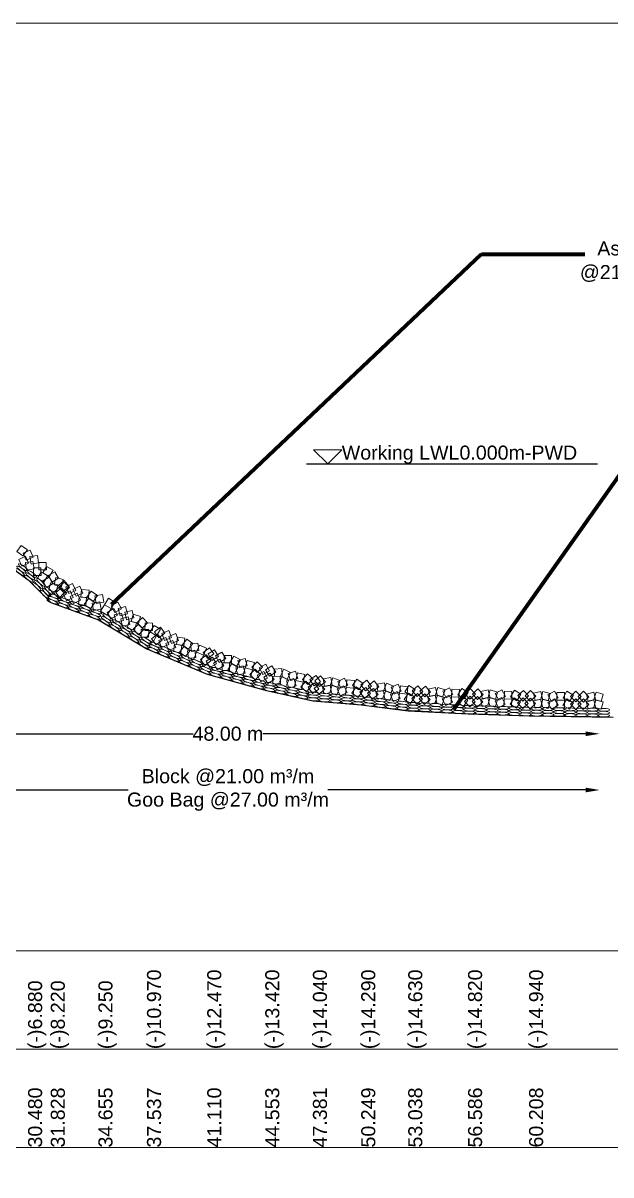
# Model space of a CAD drawing. Header units: inches. Extents: x 91231 to 269365, y -29123 to 27954.
# Drawn here: x 210581 to 212674, y -20583 to -16485 of the extents above; entities that cross this region are included whole.
import ezdxf

# ---------------------------------------------------------------- set-up
doc = ezdxf.new("R2010")
doc.units = ezdxf.units.IN
doc.header["$LTSCALE"] = 7
doc.header["$MEASUREMENT"] = 0
doc.header["$PDMODE"] = 3
for name, color, linetype, lineweight in [('Cross section Data Border', 7, 'Continuous', 9), ('Cross Section Labels', 7, 'Continuous', 9), ('Existing_Bed_Level for Xsection', 7, 'Continuous', 25), ('Long Section Labels', 7, 'Continuous', 9)]:
    doc.layers.add(name, color=color, linetype=linetype, lineweight=lineweight)
doc.styles.get("Standard").update_dxf_attribs({"font": 'arial.ttf'})
doc.dimstyles.new('Appron Lebeling Style', dxfattribs={"dimtxt": 50, "dimasz": 50, "dimexe": 0.18, "dimexo": 0.0625, "dimgap": 0.09, "dimtad": 0, "dimtih": 1, "dimtoh": 1, "dimdec": 4, "dimzin": 0, "dimdsep": 46, "dimtxsty": 'Standard', "dimcen": 0.09, "dimse1": 1, "dimse2": 1, "dimadec": 0, "dimazin": 0, "dimtfac": 1, "dimtdec": 4, "dimtofl": 0, "dimtmove": 0, "dimatfit": 3, "dimfxl": 1, "dimtolj": 1, "dimtzin": 0, "dimarcsym": 0})
doc.dimstyles.get("Standard").update_dxf_attribs({"dimtxt": 0.18, "dimasz": 0.18, "dimexe": 0.18, "dimexo": 0.0625, "dimgap": 0.09, "dimtad": 0, "dimtih": 1, "dimtoh": 1, "dimdec": 4, "dimzin": 0, "dimdsep": 46, "dimtxsty": 'Standard', "dimcen": 0.09, "dimadec": 0, "dimazin": 0, "dimtfac": 1, "dimtdec": 4, "dimtofl": 0, "dimtmove": 0, "dimatfit": 3, "dimfxl": 1, "dimtolj": 1, "dimtzin": 0, "dimarcsym": 0})

# ---------------------------------------------------------------- blocks, each defined once
blk = doc.blocks.new('*D7')
at = {"layer": 'Cross Section Labels', "color": 0, "lineweight": -2, "transparency": 16777216}
for p, q in [((210037.5, -19013.3), (211187, -19013.3)), ((212583.6, -19013.3), (211434.1, -19013.3))]:
    blk.add_line(p, q, dxfattribs=at)
at = {"layer": 'Cross Section Labels', "color": 0, "transparency": 16777216}
for points in [[(210037.5, -19005), (210037.5, -19021.7), (209987.5, -19013.3)], [(212583.6, -19005), (212583.6, -19021.7), (212633.6, -19013.3)]]:
    blk.add_solid(points, dxfattribs=at)
at = {"layer": 'Defpoints', "color": 0, "transparency": 16777216}
for p in [(209987.5, -18053.3), (212633.6, -18953.3), (212633.6, -19013.3)]:
    blk.add_point(p, dxfattribs=at)
at = {"layer": 'Cross Section Labels', "color": 0, "transparency": 16777216, "insert": (211310.5, -19013.3), "char_height": 50, "attachment_point": 5}
blk.add_mtext('\\A1;48.00 m', dxfattribs=at)
blk = doc.blocks.new('*D8')
at = {"layer": 'Cross Section Labels', "color": 0, "lineweight": -2, "transparency": 16777216}
for p, q in [((210037.5, -19213.3), (210954.9, -19213.3)), ((212583.6, -19213.3), (211666.2, -19213.3))]:
    blk.add_line(p, q, dxfattribs=at)
at = {"layer": 'Cross Section Labels', "color": 0, "transparency": 16777216}
for points in [[(210037.5, -19205), (210037.5, -19221.7), (209987.5, -19213.3)], [(212583.6, -19205), (212583.6, -19221.7), (212633.6, -19213.3)]]:
    blk.add_solid(points, dxfattribs=at)
at = {"layer": 'Defpoints', "color": 0, "transparency": 16777216}
for p in [(209987.5, -18053.3), (212633.6, -18953.3), (212633.6, -19213.3)]:
    blk.add_point(p, dxfattribs=at)
at = {"layer": 'Cross Section Labels', "color": 0, "transparency": 16777216, "insert": (211310.5, -19213.3), "char_height": 50, "attachment_point": 5}
blk.add_mtext('\\A1;Block @21.00 m³/m ^JGoo Bag @27.00 m³/m ', dxfattribs=at)

msp = doc.modelspace()

# ---------------------------------------------------------------- linework, layer by layer
at = {"layer": 'Cross section Data Border'}
msp.add_lwpolyline([(208652.30409, -19785.14958), (214882.06082, -19785.14958), (214882.06082, -20485.14958), (208652.30409, -20485.14958)], close=True, dxfattribs=at)
msp.add_lwpolyline([(208652.30409, -20135.14958), (214882.06082, -20135.14958)], dxfattribs=at)
at = {"layer": 'Cross Section Labels'}
for points in [[(208552.30409, -16485.14958), (218552.30409, -16485.14958), (218552.30409, -23556.14958), (208552.30409, -23556.14958)], [(211665.50335, -18053.34958), (211715.50335, -18003.34958), (211615.50335, -18003.34958)]]:
    msp.add_lwpolyline(points, close=True, dxfattribs=at)
at = {"layer": 'Existing_Bed_Level for Xsection'}
for points in [[(209446.92308, -17873.34958), (209603.54644, -17957.70958), (209685.86006, -17985.96958), (209768.59882, -18015.96958), (209819.57115, -18029.16958), (209902.07754, -18038.16958), (209953.38478, -18045.96958), (209984.90721, -18051.96958), (210035.70119, -18078.96958), (210118.33211, -18111.96958), (210598.76988, -18466.14958), (210679.65946, -18546.54958), (210849.32662, -18608.34958), (211022.19873, -18711.54958), (211236.57638, -18801.54958), (211443.20013, -18858.54958), (211612.88566, -18895.74958), (211784.96249, -18910.74958), (211952.26315, -18931.14958), (212165.17285, -18942.54958), (212382.47818, -18949.74958), (212681.52125, -18953.94958)], [(211589.92582, -18053.34958), (212626.26885, -18053.34958)]]:
    msp.add_lwpolyline(points, dxfattribs=at)
at = {"layer": 'Long Section Labels'}
for points in [[(210596.29721, -18359.22274), (210574.56444, -18343.20129), (210558.54299, -18364.93405), (210580.27576, -18380.9555)], [(210600.91146, -18406.78745), (210590.08625, -18382.05256), (210565.35136, -18392.87777), (210576.17657, -18417.61266)], [(210616.93292, -18385.05469), (210606.1077, -18360.3198), (210581.37281, -18371.14501), (210592.19803, -18395.8799)], [(210632.22062, -18378.75843), (210605.52276, -18382.7863), (210609.55063, -18409.48417), (210636.2485, -18405.45629)], [(210616.19917, -18400.49119), (210589.5013, -18404.51907), (210593.52918, -18431.21694), (210620.22705, -18427.18906)], [(210644.86631, -18449.77793), (210644.77361, -18422.77809), (210617.77377, -18422.87079), (210617.86647, -18449.87063)], [(210668.89504, -18450.35721), (210645.46879, -18436.93295), (210632.04453, -18460.3592), (210655.47078, -18473.78346)], [(210663.90016, -18430.62818), (210663.80745, -18403.62834), (210636.80761, -18403.72104), (210636.90032, -18430.72089)], [(210687.92889, -18431.20746), (210664.50264, -18417.7832), (210651.07838, -18441.20945), (210674.50462, -18454.63371)], [(210707.10865, -18460.13135), (210693.54242, -18436.78702), (210670.1981, -18450.35325), (210683.76433, -18473.69758)], [(210688.07481, -18479.28109), (210674.50858, -18455.93677), (210651.16426, -18469.503), (210664.73049, -18492.84732)], [(210705.28003, -18483.83969), (210679.18308, -18476.91514), (210672.25853, -18503.01209), (210698.35548, -18509.93664)], [(210724.31387, -18464.68994), (210698.21692, -18457.7654), (210691.29238, -18483.86234), (210717.38932, -18490.78689)], [(210744.63456, -18489.27593), (210727.27188, -18468.59895), (210706.5949, -18485.96163), (210723.95758, -18506.63861)], [(210746.04467, -18493.25204), (210726.89492, -18474.21819), (210707.86108, -18493.36794), (210727.01082, -18512.40178)], [(210757.52548, -18478.92309), (210733.04788, -18490.31816), (210744.44295, -18514.79575), (210768.92054, -18503.40069)], [(210727.01082, -18512.40178), (210707.86108, -18493.36794), (210688.82723, -18512.51769), (210707.97698, -18531.55153)], [(210735.39392, -18514.64541), (210718.03124, -18493.96843), (210697.35426, -18511.33111), (210714.71694, -18532.00809)], [(210748.28483, -18504.29257), (210723.80724, -18515.68764), (210735.2023, -18540.16523), (210759.6799, -18528.77017)], [(210785.05458, -18537.99653), (210773.64003, -18513.52801), (210749.17152, -18524.94257), (210760.58607, -18549.41108)], [(210794.29522, -18512.62705), (210782.88067, -18488.15854), (210758.41216, -18499.57309), (210769.82671, -18524.0416)], [(210816.34889, -18503.06927), (210789.45173, -18500.71499), (210787.09745, -18527.61215), (210813.99461, -18529.96643)], [(210845.89595, -18521.27438), (210823.78567, -18505.77806), (210808.28936, -18527.88833), (210830.39963, -18543.38465)], [(210863.4259, -18518.19204), (210836.83217, -18522.85822), (210841.49835, -18549.45196), (210868.09209, -18544.78577)], [(210807.10825, -18528.43875), (210780.21108, -18526.08447), (210777.85681, -18552.98163), (210804.75397, -18555.33591)], [(210836.6553, -18546.64386), (210814.54503, -18531.14754), (210799.04871, -18553.25781), (210821.15898, -18568.75413)], [(210854.18526, -18543.56152), (210827.59153, -18548.2277), (210832.25771, -18574.82144), (210858.85145, -18570.15525)], [(210894.25485, -18568.08749), (210871.07164, -18554.24774), (210857.23189, -18577.43095), (210880.4151, -18591.2707)], [(210908.09461, -18544.90428), (210884.9114, -18531.06453), (210871.07164, -18554.24774), (210894.25485, -18568.08749)], [(210931.13673, -18568.61467), (210917.96524, -18545.04537), (210894.39594, -18558.21686), (210907.56743, -18581.78616)], [(210945.74226, -18560.86641), (210919.56044, -18567.46281), (210926.15684, -18593.64463), (210952.33865, -18587.04823)], [(210917.29698, -18591.79788), (210904.12549, -18568.22858), (210880.55619, -18581.40007), (210893.72768, -18604.96937)], [(210931.9025, -18584.04962), (210905.72069, -18590.64602), (210912.31708, -18616.82784), (210938.4989, -18610.23144)], [(210961.6899, -18624.05814), (210955.07266, -18597.88158), (210928.8961, -18604.49883), (210935.51335, -18630.67538)], [(210975.52966, -18600.87493), (210968.91241, -18574.69837), (210942.73586, -18581.31562), (210949.3531, -18607.49217)], [(210998.98569, -18595.62801), (210973.00895, -18588.26531), (210965.64625, -18614.24204), (210991.62298, -18621.60474)], [(211024.58897, -18619.05719), (211005.78159, -18599.68498), (210986.40938, -18618.49237), (211005.21677, -18637.86457)], [(210985.14593, -18618.81122), (210959.1692, -18611.44852), (210951.80649, -18637.42525), (210977.78323, -18644.78795)], [(211010.74922, -18642.2404), (210991.94183, -18622.86819), (210972.56963, -18641.67558), (210991.37701, -18661.04778)], [(211028.54615, -18642.50437), (211001.54926, -18642.09423), (211001.13912, -18669.09111), (211028.13601, -18669.50125)], [(211042.3859, -18619.32116), (211015.38901, -18618.91102), (211014.97888, -18645.9079), (211041.97576, -18646.31804)], [(211070.37708, -18641.78255), (211047.19387, -18627.9428), (211033.35412, -18651.12601), (211056.53733, -18664.96576)], [(211086.25571, -18655.95936), (211069.90877, -18634.47035), (211048.41976, -18650.81729), (211064.7667, -18672.3063)], [(211056.53733, -18664.96576), (211033.35412, -18651.12601), (211019.51436, -18674.30922), (211042.69757, -18688.14897)], [(211075.80424, -18680.85447), (211059.4573, -18659.36546), (211037.96829, -18675.71241), (211054.31523, -18697.20141)], [(211089.1787, -18671.13434), (211064.18082, -18681.33759), (211074.38407, -18706.33547), (211099.38195, -18696.13221)], [(211099.63016, -18646.23922), (211074.63229, -18656.44248), (211084.83554, -18681.44035), (211109.83341, -18671.2371)], [(211124.28295, -18706.56966), (211114.0598, -18681.57992), (211089.07006, -18691.80308), (211099.29321, -18716.79282)], [(211134.73442, -18681.67454), (211124.51126, -18656.6848), (211099.52152, -18666.90796), (211109.74468, -18691.8977)], [(211157.22271, -18673.18974), (211130.4701, -18669.54309), (211126.82346, -18696.2957), (211153.57607, -18699.94234)], [(211185.85892, -18692.79642), (211164.52044, -18676.25347), (211147.97749, -18697.59195), (211169.31597, -18714.1349)], [(211146.77125, -18698.08485), (211120.01864, -18694.43821), (211116.372, -18721.19082), (211143.1246, -18724.83746)], [(211175.40745, -18717.69154), (211154.06897, -18701.14858), (211137.52602, -18722.48706), (211158.8645, -18739.03002)], [(211193.0655, -18715.45684), (211166.27793, -18718.83713), (211169.65821, -18745.62469), (211196.44578, -18742.24441)], [(211203.51696, -18690.56172), (211176.7294, -18693.94201), (211180.10968, -18720.72957), (211206.89725, -18717.34929)], [(211223.93026, -18733.77041), (211199.03515, -18723.31894), (211188.58368, -18748.21406), (211213.4788, -18758.66552)], [(211234.38173, -18708.87529), (211209.48661, -18698.42382), (211199.03515, -18723.31894), (211223.93026, -18733.77041)], [(211260.52153, -18729.11961), (211244.17459, -18707.6306), (211222.68558, -18723.97755), (211239.03252, -18745.46655)], [(211263.07778, -18715.29955), (211239.59093, -18728.61751), (211252.9089, -18752.10436), (211276.39574, -18738.7864)], [(211302.42757, -18745.95186), (211289.09091, -18722.47563), (211265.61468, -18735.81229), (211278.95134, -18759.28853)], [(211250.07007, -18754.01473), (211233.72312, -18732.52572), (211212.23411, -18748.87266), (211228.58106, -18770.36167)], [(211255.89766, -18741.32734), (211232.41081, -18754.6453), (211245.72877, -18778.13215), (211269.21562, -18764.81419)], [(211295.24745, -18771.97965), (211281.91079, -18748.50342), (211258.43456, -18761.84008), (211271.77122, -18785.31632)], [(211316.46523, -18760.68712), (211289.46592, -18760.49356), (211289.27236, -18787.49286), (211316.27167, -18787.68643)], [(211323.64535, -18734.65933), (211296.64605, -18734.46577), (211296.45248, -18761.46507), (211323.45179, -18761.65864)], [(211347.3748, -18776.46852), (211324.09499, -18762.79189), (211310.41836, -18786.07171), (211333.69818, -18799.74834)], [(211354.55493, -18750.44073), (211331.27511, -18736.7641), (211317.59849, -18760.04392), (211340.8783, -18773.72055)], [(211371.78188, -18745.96498), (211345.64703, -18752.74506), (211352.42711, -18778.87991), (211378.56196, -18772.09984)], [(211404.73624, -18760.17874), (211378.70845, -18752.99862), (211371.52833, -18779.0264), (211397.55612, -18786.20653)], [(211433.25152, -18776.91196), (211414.28934, -18757.69125), (211395.06863, -18776.65343), (211414.03081, -18795.87414)], [(211445.27231, -18765.56041), (211421.78546, -18778.87838), (211435.10342, -18802.36522), (211458.59027, -18789.04726)], [(211364.60176, -18771.99277), (211338.46691, -18778.77285), (211345.24699, -18804.9077), (211371.38184, -18798.12763)], [(211397.55612, -18786.20653), (211371.52833, -18779.0264), (211364.34821, -18805.05419), (211390.376, -18812.23432)], [(211426.0714, -18802.93975), (211407.10922, -18783.71904), (211387.88851, -18802.68122), (211406.85068, -18821.90193)], [(211438.09218, -18791.5882), (211414.60534, -18804.90617), (211427.9233, -18828.39301), (211451.41015, -18815.07505)], [(211475.45693, -18820.4661), (211460.88729, -18797.73451), (211438.15569, -18812.30415), (211452.72533, -18835.03575)], [(211481.2388, -18794.09244), (211466.66916, -18771.36085), (211443.93756, -18785.93049), (211458.50721, -18808.66209)], [(211501.82417, -18781.68446), (211474.85296, -18782.93102), (211476.09952, -18809.90222), (211503.07073, -18808.65567)], [(211533.53137, -18795.79503), (211509.55532, -18783.37935), (211497.13964, -18807.3554), (211521.11569, -18819.77108)], [(211550.49512, -18790.40696), (211524.75903, -18798.57113), (211532.9232, -18824.30722), (211558.65929, -18816.14305)], [(211584.16059, -18802.84307), (211557.78693, -18797.06119), (211552.00506, -18823.43485), (211578.37872, -18829.21673)], [(211613.52766, -18818.03179), (211593.56744, -18799.84966), (211575.38531, -18819.80987), (211595.34552, -18837.99201)], [(211624.92597, -18806.05534), (211602.18278, -18820.60688), (211616.73432, -18843.35007), (211639.47751, -18828.79853)], [(211657.5526, -18828.26596), (211640.18257, -18807.59516), (211619.51177, -18824.96519), (211636.8818, -18845.63599)], [(211496.0423, -18808.05812), (211469.07109, -18809.30468), (211470.31764, -18836.27588), (211497.28885, -18835.02933)], [(211527.74949, -18822.16869), (211503.77344, -18809.75301), (211491.35777, -18833.72906), (211515.33382, -18846.14474)], [(211544.71325, -18816.78062), (211518.97716, -18824.94479), (211527.14133, -18850.68088), (211552.87742, -18842.51671)], [(211578.37872, -18829.21673), (211552.00506, -18823.43485), (211546.22318, -18849.80851), (211572.59684, -18855.59039)], [(211607.74578, -18844.40545), (211587.78557, -18826.22332), (211569.60344, -18846.18353), (211589.56365, -18864.36567)], [(211619.1441, -18832.429), (211596.40091, -18846.98054), (211610.95244, -18869.72373), (211633.69563, -18855.17219)], [(211655.20789, -18855.16396), (211637.83786, -18834.49315), (211617.16706, -18851.86318), (211634.53709, -18872.53399)], [(211674.02805, -18840.21347), (211647.44067, -18844.9157), (211652.1429, -18871.50309), (211678.73028, -18866.80085)], [(211676.37276, -18813.31547), (211649.78538, -18818.01771), (211654.48761, -18844.60509), (211681.07499, -18839.90286)], [(211707.28567, -18850.13241), (211681.9129, -18840.9008), (211672.68128, -18866.27356), (211698.05405, -18875.50518)], [(211709.63038, -18823.23442), (211684.25761, -18814.0028), (211675.02599, -18839.37556), (211700.39876, -18848.60718)], [(211723.41636, -18842.60904), (211698.94282, -18854.01281), (211710.34659, -18878.48635), (211734.82013, -18867.08258)], [(211725.76107, -18815.71104), (211701.28753, -18827.11481), (211712.6913, -18851.58835), (211737.16484, -18840.18458)], [(211758.40083, -18850.61576), (211731.50283, -18848.27105), (211729.15812, -18875.16905), (211756.05612, -18877.51376)], [(211760.74553, -18823.71776), (211733.84754, -18821.37305), (211731.50283, -18848.27105), (211758.40083, -18850.61576)], [(211789.47627, -18861.90465), (211767.345, -18846.43832), (211751.87868, -18868.56958), (211774.00994, -18884.03591)], [(211791.82097, -18835.00665), (211769.68971, -18819.54032), (211754.22339, -18841.67158), (211776.35465, -18857.13791)], [(211804.6386, -18822.28889), (211783.36959, -18838.92106), (211800.00176, -18860.19008), (211821.27078, -18843.55791)], [(211848.0741, -18846.81088), (211831.425, -18825.55512), (211810.16924, -18842.20423), (211826.81834, -18863.45999)], [(211867.39713, -18832.51627), (211840.6638, -18836.30165), (211844.44919, -18863.03498), (211871.18251, -18859.2496)], [(211900.29407, -18843.57274), (211875.25369, -18833.47427), (211865.15522, -18858.51465), (211890.1956, -18868.61312)], [(211916.67388, -18836.60839), (211891.82275, -18847.16402), (211902.37838, -18872.01515), (211927.22951, -18861.45951)], [(211951.3624, -18845.81313), (211924.56091, -18842.54506), (211921.29284, -18869.34655), (211948.09433, -18872.61462)], [(211977.01499, -18856.31356), (211954.37874, -18841.59621), (211939.66139, -18864.23246), (211962.29764, -18878.94981)], [(211986.32795, -18842.65246), (211966.2354, -18860.68825), (211984.27119, -18880.78079), (212004.36374, -18862.74501)], [(212031.32593, -18864.17344), (212013.27415, -18844.09526), (211993.19597, -18862.14704), (212011.24775, -18882.22522)], [(212049.63544, -18848.60176), (212023.22023, -18854.19075), (212028.80922, -18880.60596), (212055.22443, -18875.01696)], [(211801.37053, -18849.09038), (211780.10152, -18865.72255), (211796.73369, -18886.99156), (211818.0027, -18870.35939)], [(211844.80603, -18873.61237), (211828.15693, -18852.35661), (211806.90117, -18869.00571), (211823.55027, -18890.26147)], [(211864.12906, -18859.31776), (211837.39573, -18863.10314), (211841.18112, -18889.83647), (211867.91444, -18886.05108)], [(211897.026, -18870.37423), (211871.98562, -18860.27575), (211861.88715, -18885.31614), (211886.92753, -18895.41461)], [(211913.40581, -18863.40987), (211888.55468, -18873.96551), (211899.11031, -18898.81663), (211923.96144, -18888.261)], [(211948.09433, -18872.61462), (211921.29284, -18869.34655), (211918.02477, -18896.14803), (211944.82626, -18899.4161)], [(211975.57137, -18883.27494), (211952.93512, -18868.55759), (211938.21778, -18891.19384), (211960.85403, -18905.91119)], [(211984.88434, -18869.61384), (211964.79179, -18887.64962), (211982.82757, -18907.74217), (212002.92012, -18889.70639)], [(212029.88231, -18891.13482), (212011.83053, -18871.05664), (211991.75236, -18889.10842), (212009.80414, -18909.1866)], [(212048.19182, -18875.56314), (212021.77661, -18881.15213), (212027.36561, -18907.56734), (212053.78081, -18901.97834)], [(212081.76263, -18884.36401), (212056.09525, -18875.98632), (212047.71756, -18901.65369), (212073.38494, -18910.03139)], [(212083.20624, -18857.40263), (212057.53887, -18849.02494), (212049.16117, -18874.69231), (212074.82855, -18883.07001)], [(212097.63262, -18876.30525), (212073.55426, -18888.52132), (212085.77032, -18912.59968), (212109.84869, -18900.38362)], [(212099.07624, -18849.34387), (212074.99787, -18861.55994), (212087.21394, -18885.6383), (212111.2923, -18873.42224)], [(212132.86535, -18883.1372), (212105.90397, -18881.69359), (212104.46035, -18908.65496), (212131.42173, -18910.09858)], [(212134.30896, -18856.17582), (212107.34759, -18854.73221), (212105.90397, -18881.69359), (212132.86535, -18883.1372)], [(212164.30103, -18893.38025), (212141.66478, -18878.6629), (212126.94743, -18901.29915), (212149.58368, -18916.0165)], [(212165.74464, -18866.41887), (212143.1084, -18851.70152), (212128.39105, -18874.33777), (212151.0273, -18889.05512)], [(212172.33236, -18879.56024), (212152.61138, -18898.00157), (212171.05271, -18917.72255), (212190.7737, -18899.28122)], [(212173.22647, -18852.57504), (212153.50548, -18871.01638), (212171.94682, -18890.73736), (212191.6678, -18872.29603)], [(212217.75939, -18900.16013), (212199.30236, -18880.45384), (212179.59607, -18898.91087), (212198.0531, -18918.61716)], [(212218.6535, -18873.17493), (212200.19646, -18853.46864), (212180.49017, -18871.92568), (212198.9472, -18891.63197)], [(212235.7479, -18884.2187), (212209.45202, -18890.34462), (212215.57794, -18916.6405), (212241.87382, -18910.51458)], [(212236.642, -18857.23351), (212210.34613, -18863.35943), (212216.47205, -18889.65531), (212242.76792, -18883.52939)], [(212269.49102, -18892.3339), (212243.65831, -18884.4808), (212235.80521, -18910.31351), (212261.63792, -18918.16661)], [(212270.38512, -18865.34871), (212244.55241, -18857.49561), (212236.69931, -18883.32832), (212262.53202, -18891.18142)], [(212285.19356, -18883.95354), (212261.36904, -18896.65755), (212274.07305, -18920.48208), (212297.89758, -18907.77806)], [(212286.08766, -18856.96834), (212262.26314, -18869.67236), (212274.96715, -18893.49689), (212298.79168, -18880.79287)], [(212320.55815, -18890.06637), (212293.57295, -18889.17226), (212292.67885, -18916.15745), (212319.66404, -18917.05156)], [(212321.45225, -18863.08117), (212294.46706, -18862.18707), (212293.57295, -18889.17226), (212320.55815, -18890.06637)], [(212352.19596, -18899.66693), (212329.26461, -18885.41375), (212315.01142, -18908.3451), (212337.94277, -18922.59828)], [(212353.09006, -18872.68174), (212330.15871, -18858.42856), (212315.90553, -18881.3599), (212338.83687, -18895.61309)], [(212361.22871, -18885.81896), (212341.50772, -18904.26029), (212359.94906, -18923.98128), (212379.67004, -18905.53994)], [(212362.12281, -18858.83377), (212342.40183, -18877.2751), (212360.84316, -18896.99608), (212380.56414, -18878.55475)], [(212405.82476, -18905.96552), (212386.99517, -18886.6149), (212367.64455, -18905.44449), (212386.47414, -18924.79511)], [(212406.20393, -18878.96819), (212387.37434, -18859.61757), (212368.02372, -18878.44716), (212386.85331, -18897.79778)], [(212423.88507, -18862.68651), (212397.71084, -18869.31294), (212404.33726, -18895.48717), (212430.51149, -18888.86075)], [(212457.77685, -18870.15655), (212431.79904, -18862.79766), (212424.44015, -18888.77548), (212450.41796, -18896.13437)], [(212472.9375, -18888.47551), (212449.35965, -18901.63169), (212462.51583, -18925.20954), (212486.09368, -18912.05336)], [(212473.31667, -18861.47817), (212449.73883, -18874.63435), (212462.89501, -18898.2122), (212486.47285, -18885.05602)], [(212508.79143, -18866.91528), (212481.79409, -18866.53611), (212481.41492, -18893.53344), (212508.41226, -18893.91261)], [(212540.22745, -18902.90791), (212517.02838, -18889.09476), (212503.21523, -18912.29383), (212526.4143, -18926.10698)], [(212540.60663, -18875.91057), (212517.40756, -18862.09742), (212503.5944, -18885.29649), (212526.79347, -18899.10964)], [(212548.9944, -18888.89015), (212529.62879, -18907.70433), (212548.44296, -18927.06993), (212567.80857, -18908.25576)], [(212549.37357, -18861.89281), (212530.00796, -18880.70699), (212548.82214, -18900.0726), (212568.18774, -18881.25842)], [(212594.80612, -18908.61973), (212575.97653, -18889.26911), (212556.62591, -18908.0987), (212575.4555, -18927.44932)], [(212595.1853, -18881.62239), (212576.3557, -18862.27177), (212557.00508, -18881.10136), (212575.83468, -18900.45198)], [(212612.86643, -18865.34072), (212586.6922, -18871.96714), (212593.31862, -18898.14138), (212619.49286, -18891.51495)], [(212646.75822, -18872.81076), (212620.7804, -18865.45187), (212613.42151, -18891.42968), (212639.39933, -18898.78857)], [(212423.5059, -18889.68385), (212397.33166, -18896.31028), (212403.95809, -18922.48451), (212430.13232, -18915.85809)], [(212457.39768, -18897.15389), (212431.41987, -18889.795), (212424.06098, -18915.77281), (212450.03879, -18923.1317)], [(212508.41226, -18893.91261), (212481.41492, -18893.53344), (212481.03575, -18920.53078), (212508.03309, -18920.90995)], [(212612.48726, -18892.33806), (212586.31303, -18898.96448), (212592.93945, -18925.13872), (212619.11368, -18918.51229)], [(212646.37904, -18899.8081), (212620.40123, -18892.44921), (212613.04234, -18918.42702), (212639.02015, -18925.78591)]]:
    msp.add_lwpolyline(points, close=True, dxfattribs=at)
for centre, major_axis in [((210568.34436, -18437.38374), (16.07259, -11.84875)), ((210574.3969, -18429.17359), (16.07259, -11.84875)), ((210580.44945, -18420.96343), (16.07259, -11.84875)), ((210606.54208, -18452.87109), (16.07259, -11.84875)), ((210612.59463, -18444.66094), (16.07259, -11.84875)), ((210600.48953, -18461.08125), (16.07259, -11.84875)), ((210629.53844, -18489.54121), (14.1623, -14.07659)), ((210636.729, -18482.30686), (14.1623, -14.07659)), ((210643.91956, -18475.07251), (14.1623, -14.07659)), ((210657.86304, -18517.69438), (14.1623, -14.07659)), ((210665.0536, -18510.46003), (14.1623, -14.07659)), ((210672.24417, -18503.22568), (14.1623, -14.07659)), ((210692.27223, -18524.00477), (18.76214, -6.83397)), ((210685.29041, -18543.17282), (18.76214, -6.83397)), ((210688.78132, -18533.5888), (18.76214, -6.83397)), ((210722.81468, -18556.84076), (18.76214, -6.83397)), ((210726.30559, -18547.25674), (18.76214, -6.83397)), ((210729.7965, -18537.67271), (18.76214, -6.83397)), ((210760.33896, -18570.5087), (18.76214, -6.83397)), ((210763.82987, -18560.92468), (18.76214, -6.83397)), ((210767.32078, -18551.34065), (18.76214, -6.83397)), ((210804.84506, -18565.00859), (18.76214, -6.83397)), ((210797.86324, -18584.17664), (18.76214, -6.83397)), ((210801.35415, -18574.59262), (18.76214, -6.83397)), ((210835.38752, -18597.84458), (18.76214, -6.83397)), ((210838.87843, -18588.26056), (18.76214, -6.83397)), ((210842.36934, -18578.67653), (18.76214, -6.83397)), ((210877.12679, -18607.1266), (17.14527, -10.23527)), ((210882.35514, -18598.3685), (17.14527, -10.23527)), ((210871.89844, -18615.8847), (17.14527, -10.23527)), ((210906.18898, -18636.35523), (17.14527, -10.23527)), ((210911.41733, -18627.59713), (17.14527, -10.23527)), ((210916.64568, -18618.83903), (17.14527, -10.23527)), ((210945.70788, -18648.06766), (17.14527, -10.23527)), ((210950.93623, -18639.30956), (17.14527, -10.23527)), ((210940.47952, -18656.82577), (17.14527, -10.23527)), ((210974.77007, -18677.2963), (17.14527, -10.23527)), ((210979.99842, -18668.5382), (17.14527, -10.23527)), ((210985.22677, -18659.78009), (17.14527, -10.23527)), ((211014.28896, -18689.00873), (17.14527, -10.23527)), ((211019.51731, -18680.25063), (17.14527, -10.23527)), ((211009.06061, -18697.76683), (17.14527, -10.23527)), ((211044.08006, -18715.20459), (18.41132, -7.72944)), ((211048.02839, -18705.79977), (18.41132, -7.72944)), ((211051.97672, -18696.39494), (18.41132, -7.72944)), ((211080.9027, -18730.66347), (18.41132, -7.72944)), ((211084.85103, -18721.25864), (18.41132, -7.72944)), ((211088.79937, -18711.85382), (18.41132, -7.72944)), ((211125.62201, -18727.3127), (18.41132, -7.72944)), ((211117.72535, -18746.12235), (18.41132, -7.72944)), ((211121.67368, -18736.71752), (18.41132, -7.72944)), ((211154.54799, -18761.58122), (18.41132, -7.72944)), ((211158.49632, -18752.1764), (18.41132, -7.72944)), ((211162.44465, -18742.77158), (18.41132, -7.72944)), ((211191.37064, -18777.0401), (18.41132, -7.72944)), ((211195.31897, -18767.63528), (18.41132, -7.72944)), ((211199.2673, -18758.23046), (18.41132, -7.72944)), ((211236.08994, -18773.68934), (18.41132, -7.72944)), ((211228.19328, -18792.49898), (18.41132, -7.72944)), ((211232.14161, -18783.09416), (18.41132, -7.72944)), ((211265.60212, -18804.26623), (19.249, -5.3101)), ((211268.31461, -18794.43351), (19.249, -5.3101)), ((211271.0271, -18784.60079), (19.249, -5.3101)), ((211304.10011, -18814.88643), (19.249, -5.3101)), ((211306.81261, -18805.05371), (19.249, -5.3101)), ((211309.5251, -18795.22099), (19.249, -5.3101)), ((211345.3106, -18815.67391), (19.249, -5.3101)), ((211348.02309, -18805.84119), (19.249, -5.3101)), ((211342.59811, -18825.50663), (19.249, -5.3101)), ((211381.0961, -18836.12683), (19.249, -5.3101)), ((211383.80859, -18826.29411), (19.249, -5.3101)), ((211386.52108, -18816.46139), (19.249, -5.3101)), ((211419.59409, -18846.74703), (19.249, -5.3101)), ((211422.30658, -18836.91431), (19.249, -5.3101)), ((211425.01908, -18827.08159), (19.249, -5.3101)), ((211460.1921, -18846.61136), (19.50479, -4.27602)), ((211462.37637, -18836.64797), (19.50479, -4.27602)), ((211499.20168, -18855.16339), (19.50479, -4.27602)), ((211501.38594, -18845.20001), (19.50479, -4.27602)), ((211540.39551, -18853.75204), (19.50479, -4.27602)), ((211458.00784, -18856.57474), (19.50479, -4.27602)), ((211497.01742, -18865.12677), (19.50479, -4.27602)), ((211536.02699, -18873.6788), (19.50479, -4.27602)), ((211538.21125, -18863.71542), (19.50479, -4.27602)), ((211575.03656, -18882.23084), (19.50479, -4.27602)), ((211577.22083, -18872.26745), (19.50479, -4.27602)), ((211579.40509, -18862.30407), (19.50479, -4.27602)), ((211613.39825, -18890.67492), (19.89256, -1.73404)), ((211614.28403, -18880.51345), (19.89256, -1.73404)), ((211615.16981, -18870.35199), (19.89256, -1.73404)), ((211653.18338, -18894.143), (19.89256, -1.73404)), ((211654.06916, -18883.98154), (19.89256, -1.73404)), ((211654.95494, -18873.82007), (19.89256, -1.73404)), ((211693.85429, -18887.44962), (19.89256, -1.73404)), ((211694.74007, -18877.28816), (19.89256, -1.73404)), ((211733.63942, -18890.91771), (19.89256, -1.73404)), ((211734.5252, -18880.75624), (19.89256, -1.73404)), ((211773.42455, -18894.38579), (19.89256, -1.73404)), ((211774.31033, -18884.22432), (19.89256, -1.73404)), ((211814.87093, -18888.70762), (19.82119, -2.41692)), ((211854.51331, -18893.54146), (19.82119, -2.41692)), ((211692.96851, -18897.61109), (19.89256, -1.73404)), ((211732.75364, -18901.07917), (19.89256, -1.73404)), ((211772.53877, -18904.54726), (19.89256, -1.73404)), ((211812.40173, -18908.95764), (19.82119, -2.41692)), ((211813.63633, -18898.83263), (19.82119, -2.41692)), ((211852.0441, -18913.79148), (19.82119, -2.41692)), ((211853.27871, -18903.66647), (19.82119, -2.41692)), ((211891.68648, -18918.62532), (19.82119, -2.41692)), ((211892.92108, -18908.50031), (19.82119, -2.41692)), ((211894.15569, -18898.3753), (19.82119, -2.41692)), ((211931.32886, -18923.45915), (19.82119, -2.41692)), ((211932.56346, -18913.33415), (19.82119, -2.41692)), ((211933.79807, -18903.20914), (19.82119, -2.41692)), ((211970.73454, -18927.0313), (19.93944, -1.06763)), ((211971.27991, -18916.84589), (19.93944, -1.06763)), ((211971.82527, -18906.66048), (19.93944, -1.06763)), ((212010.61342, -18929.16657), (19.93944, -1.06763)), ((212011.15878, -18918.98116), (19.93944, -1.06763)), ((212011.70415, -18908.79575), (19.93944, -1.06763)), ((212050.49229, -18931.30184), (19.93944, -1.06763)), ((212051.03766, -18921.11643), (19.93944, -1.06763)), ((212051.58302, -18910.93102), (19.93944, -1.06763)), ((212090.37117, -18933.4371), (19.93944, -1.06763)), ((212090.91653, -18923.25169), (19.93944, -1.06763)), ((212091.4619, -18913.06628), (19.93944, -1.06763)), ((212130.25004, -18935.57237), (19.93944, -1.06763)), ((212130.79541, -18925.38696), (19.93944, -1.06763)), ((212131.34078, -18915.20155), (19.93944, -1.06763)), ((212170.36703, -18927.41328), (19.95705, -0.66124)), ((212170.7048, -18917.21887), (19.95705, -0.66124)), ((212210.28113, -18928.73576), (19.95705, -0.66124)), ((212210.6189, -18918.54135), (19.95705, -0.66124)), ((212250.19523, -18930.05824), (19.95705, -0.66124)), ((212250.533, -18919.86383), (19.95705, -0.66124)), ((212290.10932, -18931.38071), (19.95705, -0.66124)), ((212290.4471, -18921.18631), (19.95705, -0.66124)), ((212330.02342, -18932.70319), (19.95705, -0.66124)), ((212330.36119, -18922.50879), (19.95705, -0.66124)), ((212369.93752, -18934.02567), (19.95705, -0.66124)), ((212370.27529, -18923.83126), (19.95705, -0.66124)), ((212409.57191, -18934.82859), (19.96603, -0.28042)), ((212409.71516, -18924.6296), (19.96603, -0.28042)), ((212449.50397, -18935.38943), (19.96603, -0.28042)), ((212449.64722, -18925.19044), (19.96603, -0.28042)), ((212489.57928, -18925.75128), (19.96603, -0.28042)), ((212529.51134, -18926.31211), (19.96603, -0.28042)), ((212569.4434, -18926.87295), (19.96603, -0.28042)), ((212609.37546, -18927.43379), (19.96603, -0.28042)), ((212649.30753, -18927.99463), (19.96603, -0.28042)), ((212170.02926, -18937.60769), (19.95705, -0.66124)), ((212209.94336, -18938.93016), (19.95705, -0.66124)), ((212249.85745, -18940.25264), (19.95705, -0.66124)), ((212289.77155, -18941.57512), (19.95705, -0.66124)), ((212329.68565, -18942.8976), (19.95705, -0.66124)), ((212369.59975, -18944.22008), (19.95705, -0.66124)), ((212409.42867, -18945.02759), (19.96603, -0.28042)), ((212449.36073, -18945.58843), (19.96603, -0.28042)), ((212489.29279, -18946.14926), (19.96603, -0.28042)), ((212489.43604, -18935.95027), (19.96603, -0.28042)), ((212529.22486, -18946.7101), (19.96603, -0.28042)), ((212529.3681, -18936.51111), (19.96603, -0.28042)), ((212569.15692, -18947.27094), (19.96603, -0.28042)), ((212569.30016, -18937.07194), (19.96603, -0.28042)), ((212609.08898, -18947.83178), (19.96603, -0.28042)), ((212609.23222, -18937.63278), (19.96603, -0.28042)), ((212649.02104, -18948.39261), (19.96603, -0.28042)), ((212649.16428, -18938.19362), (19.96603, -0.28042))]:
    msp.add_ellipse(centre, major_axis=major_axis, ratio=0.255, dxfattribs=at)

# ---------------------------------------------------------------- texts
at = {"layer": 'Cross Section Labels'}
for s, p in [(' Assorted 2 Layers C.C Blocks(excluding Blocks at key) to be Placed / dumped', (212606.01757, -17311.72564)), ('@21.00 m³/m (excluding void) at or below Working LWL as shown in the drawing.', (212563.43571, -17395.97985))]:
    msp.add_text(s, height=50, dxfattribs=at).set_placement(p)
at = {"layer": 'Cross Section Labels', "insert": (211715.50335, -18053.34958), "char_height": 50, "attachment_point": 7}
msp.add_mtext('Working LWL0.000m-PWD', dxfattribs=at)
at = {"layer": 'Long Section Labels', "char_height": 50, "attachment_point": 1, "rotation": 90}
for s, insert in [('(-)10.970', (211022.19873, -20135.14958)), ('(-)12.470', (211236.57638, -20135.14958)), ('(-)13.420', (211443.20013, -20135.14958)), ('(-)14.040', (211612.88566, -20135.14958)), ('(-)14.290', (211784.96249, -20135.14958)), ('(-)14.630', (211952.26315, -20135.14958)), ('(-)14.820', (212165.17285, -20135.14958)), ('(-)14.940', (212382.47818, -20135.14958)), ('(-)6.880', (210598.76988, -20135.14958)), ('(-)8.220', (210679.65946, -20135.14958)), ('(-)9.250', (210849.32662, -20135.14958)), ('30.480', (210598.76988, -20485.14958)), ('31.828', (210679.65946, -20485.14958)), ('34.655', (210849.32662, -20485.14958)), ('37.537', (211022.19873, -20485.14958)), ('41.110', (211236.57638, -20485.14958)), ('44.553', (211443.20013, -20485.14958)), ('47.381', (211612.88566, -20485.14958)), ('50.249', (211784.96249, -20485.14958)), ('53.038', (211952.26315, -20485.14958)), ('56.586', (212165.17285, -20485.14958)), ('60.208', (212382.47818, -20485.14958))]:
    msp.add_mtext(s, dxfattribs=dict(at, insert=insert))

# ---------------------------------------------------------------- dimensions: what is measured, and where the dimension line sits
at = {"layer": 'Cross Section Labels'}
for base, text, picture, middle in [((212633.59093, -19013.34958), '48.00 m', '*D7', (211310.54714, -19013.34958)), ((212633.59093, -19213.34958), 'Block @21.00 m³/m ^JGoo Bag @27.00 m³/m ', '*D8', (211310.54714, -19213.34958))]:
    dim = msp.add_linear_dim(base=base, p1=(209987.50335, -18053.34958), p2=(212633.59093, -18953.2764), text=text, dimstyle='Appron Lebeling Style', dxfattribs=at)
    dim.commit()
    dim.dimension.update_dxf_attribs({"geometry": picture, "text_midpoint": middle})

# ---------------------------------------------------------------- leaders
at = {"color": 0, "linetype": 'Continuous', "lineweight": -3, "ltscale": 0.5}
for points in [[(210895.54325, -18553.8534), (212213.65112, -17307.23597), (212580.61448, -17306.74531)], [(212114.6244, -18926.70694), (212826.0724, -17921.0057), (212964.58779, -17921.0057)]]:
    msp.add_leader(points, dimstyle='Standard', override={"dimtxt": 0.9, "dimasz": 0.7, "dimclrd": 7, "dimclre": 7, "dimclrt": 7, "dimlwd": 65535, "dimlwe": 65535}, dxfattribs=at)

doc.saveas('drawing.dxf')
